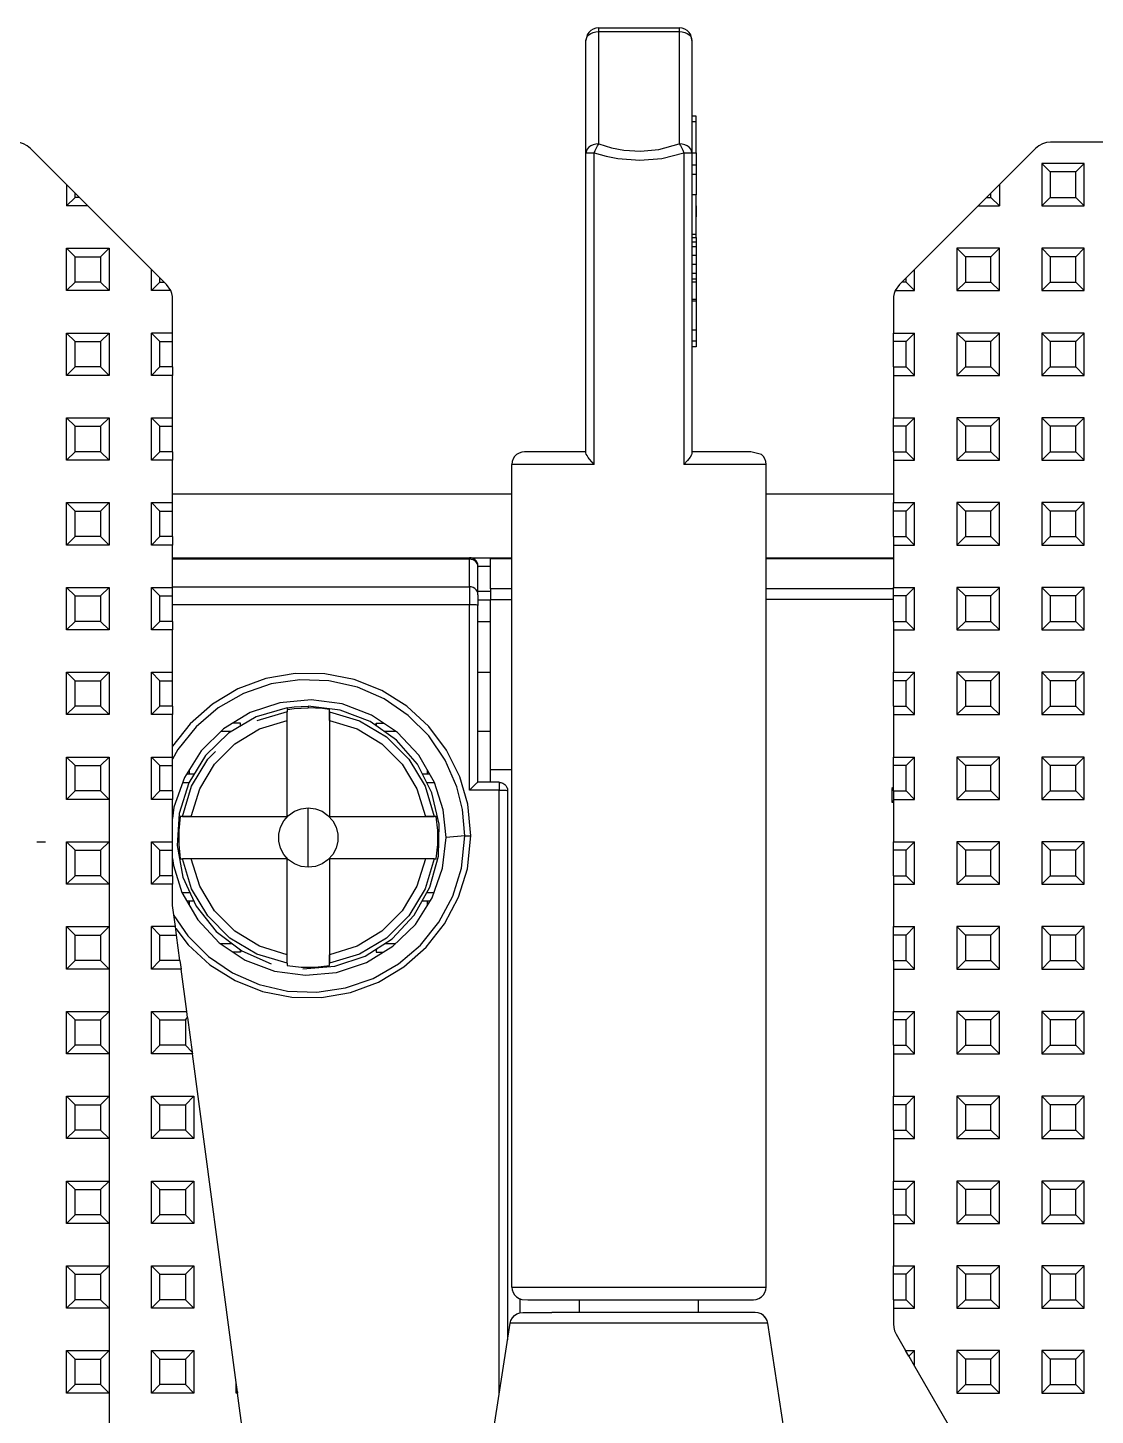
# Model space of a CAD drawing. Header units: millimetres. Extents: x 0 to 125, y 0 to 180.
# Drawn here: x 30.23 to 55.41, y 146.88 to 179.6 of the extents above; entities that cross this region are included whole.
import ezdxf

# ---------------------------------------------------------------- set-up
doc = ezdxf.new("R2010")
doc.units = ezdxf.units.MM

# ---------------------------------------------------------------- blocks, each defined once
blk = doc.blocks.new('CHINT_7200accf6e0c55f6a13e2ec68f27ea84_FACE_0')
at = {"color": 141, "linetype": 'Continuous', "true_color": 0x40d9ff}
for p, q in [((43.7, 179.6), (45.6, 179.6)), ((43.4, 176.648), (43.4, 179.3)), ((45.9, 179.3), (45.9, 176.648)), ((43.594, 169.3), (43.594, 176.648)), ((45.706, 176.648), (45.706, 169.3)), ((45.9, 176.646), (46, 176.646)), ((46, 176.646), (46, 176.363)), ((54.35, 176.2), (54.15, 176.4)), ((55.15, 176.4), (54.15, 176.4)), ((54.15, 176.4), (54.15, 175.4)), ((54.95, 176.2), (55.15, 176.4)), ((55.15, 175.4), (55.15, 176.4)), ((45.9, 176.363), (46, 176.363)), ((45.9, 176.146), (46, 176.146)), ((46, 176.363), (46, 176.146)), ((46, 176.213), (46, 175.713)), ((54.95, 176.2), (54.35, 176.2)), ((54.35, 176.2), (54.35, 175.6)), ((54.95, 175.6), (54.95, 176.2)), ((31.35, 175.6), (31.15, 175.4)), ((31.35, 175.6), (31.35, 175.7)), ((31.45, 175.6), (31.35, 175.7)), ((31.45, 175.6), (31.35, 175.6)), ((31.45, 175.6), (31.65, 175.4)), ((52.85, 175.6), (52.65, 175.4)), ((52.95, 175.7), (52.85, 175.6)), ((52.85, 175.6), (52.95, 175.6)), ((52.95, 175.6), (52.95, 175.7)), ((52.95, 175.6), (53.15, 175.4)), ((54.35, 175.6), (54.15, 175.4)), ((54.35, 175.6), (54.95, 175.6)), ((54.95, 175.6), (55.15, 175.4)), ((31.65, 175.4), (31.15, 175.4)), ((33.15, 173.9), (31.65, 175.4)), ((46, 175.401), (46, 175.137)), ((52.65, 175.4), (51.15, 173.9)), ((52.65, 175.4), (53.15, 175.4)), ((54.15, 175.4), (55.15, 175.4)), ((45.9, 174.654), (46, 174.654)), ((45.9, 174.549), (46, 174.549)), ((45.9, 174.444), (46, 174.444)), ((46, 174.654), (46, 174.549)), ((46, 174.549), (46, 174.444)), ((46, 174.444), (46, 174.233)), ((46, 174.444), (46, 174.022)), ((31.35, 174.2), (31.15, 174.4)), ((31.15, 173.4), (31.15, 174.4)), ((31.15, 174.4), (32.15, 174.4)), ((31.35, 173.6), (31.35, 174.2)), ((31.35, 174.2), (31.95, 174.2)), ((31.95, 174.2), (32.15, 174.4)), ((31.95, 174.2), (31.95, 173.6)), ((32.15, 174.4), (32.15, 173.4)), ((45.9, 174.233), (46, 174.233)), ((46, 174.403), (46, 173.161)), ((46, 174.233), (46, 174.022)), ((52.35, 174.2), (52.15, 174.4)), ((53.15, 174.4), (52.15, 174.4)), ((52.15, 174.4), (52.15, 173.4)), ((52.95, 174.2), (52.35, 174.2)), ((52.35, 174.2), (52.35, 173.6)), ((52.95, 174.2), (53.15, 174.4)), ((52.95, 173.6), (52.95, 174.2)), ((53.15, 173.4), (53.15, 174.4)), ((54.35, 174.2), (54.15, 174.4)), ((55.15, 174.4), (54.15, 174.4)), ((54.15, 174.4), (54.15, 173.4)), ((54.95, 174.2), (54.35, 174.2)), ((54.35, 174.2), (54.35, 173.6)), ((54.95, 174.2), (55.15, 174.4)), ((54.95, 173.6), (54.95, 174.2)), ((55.15, 173.4), (55.15, 174.4)), ((33.35, 173.7), (33.15, 173.9)), ((33.15, 173.4), (33.15, 173.9)), ((45.9, 174.022), (46, 174.022)), ((45.9, 173.811), (46, 173.811)), ((46, 174.022), (46, 173.811)), ((46, 173.811), (46, 173.195)), ((50.95, 173.7), (51.15, 173.9)), ((51.15, 173.4), (51.15, 173.9)), ((31.35, 173.6), (31.15, 173.4)), ((31.95, 173.6), (31.35, 173.6)), ((31.95, 173.6), (32.15, 173.4)), ((33.35, 173.6), (33.15, 173.4)), ((33.35, 173.6), (33.35, 173.7)), ((50.95, 173.6), (50.95, 173.7)), ((50.95, 173.6), (51.15, 173.4)), ((52.35, 173.6), (52.15, 173.4)), ((52.35, 173.6), (52.95, 173.6)), ((52.95, 173.6), (53.15, 173.4)), ((54.35, 173.6), (54.15, 173.4)), ((54.35, 173.6), (54.95, 173.6)), ((54.95, 173.6), (55.15, 173.4)), ((32.15, 173.4), (31.15, 173.4)), ((33.605, 173.4), (33.15, 173.4)), ((45.9, 173.195), (46, 173.195)), ((45.9, 173.161), (46, 173.161)), ((46, 173.195), (46, 173.161)), ((46, 173.161), (46, 172.478)), ((50.695, 173.4), (51.15, 173.4)), ((52.15, 173.4), (53.15, 173.4)), ((54.15, 173.4), (55.15, 173.4)), ((45.9, 172.478), (46, 172.478)), ((31.35, 172.2), (31.15, 172.4)), ((31.15, 171.4), (31.15, 172.4)), ((31.15, 172.4), (32.15, 172.4)), ((31.35, 171.6), (31.35, 172.2)), ((31.35, 172.2), (31.95, 172.2)), ((31.95, 172.2), (32.15, 172.4)), ((31.95, 172.2), (31.95, 171.6)), ((32.15, 172.4), (32.15, 171.4)), ((33.35, 172.2), (33.15, 172.4)), ((33.15, 171.4), (33.15, 172.4)), ((33.35, 172.2), (33.65, 172.2)), ((33.35, 171.6), (33.35, 172.2)), ((33.65, 171.6), (33.65, 172.2)), ((50.95, 172.2), (50.65, 172.2)), ((50.65, 171.6), (50.65, 172.2)), ((50.95, 172.2), (51.15, 172.4)), ((50.95, 171.6), (50.95, 172.2)), ((51.15, 171.4), (51.15, 172.4)), ((52.35, 172.2), (52.15, 172.4)), ((53.15, 172.4), (52.15, 172.4)), ((52.15, 172.4), (52.15, 171.4)), ((52.95, 172.2), (52.35, 172.2)), ((52.35, 172.2), (52.35, 171.6)), ((52.95, 172.2), (53.15, 172.4)), ((52.95, 171.6), (52.95, 172.2)), ((53.15, 171.4), (53.15, 172.4)), ((54.35, 172.2), (54.15, 172.4)), ((55.15, 172.4), (54.15, 172.4)), ((54.15, 172.4), (54.15, 171.4)), ((54.95, 172.2), (54.35, 172.2)), ((54.35, 172.2), (54.35, 171.6)), ((54.95, 172.2), (55.15, 172.4)), ((54.95, 171.6), (54.95, 172.2)), ((55.15, 171.4), (55.15, 172.4)), ((31.35, 171.6), (31.15, 171.4)), ((31.95, 171.6), (31.35, 171.6)), ((31.95, 171.6), (32.15, 171.4)), ((33.35, 171.6), (33.15, 171.4)), ((33.65, 171.6), (33.35, 171.6)), ((33.65, 171.6), (33.65, 171.4)), ((50.65, 171.6), (50.95, 171.6)), ((50.65, 171.6), (50.65, 171.4)), ((50.95, 171.6), (51.15, 171.4)), ((52.35, 171.6), (52.15, 171.4)), ((52.35, 171.6), (52.95, 171.6)), ((52.95, 171.6), (53.15, 171.4)), ((54.35, 171.6), (54.15, 171.4)), ((54.35, 171.6), (54.95, 171.6)), ((54.95, 171.6), (55.15, 171.4)), ((32.15, 171.4), (31.15, 171.4)), ((33.65, 171.4), (33.15, 171.4)), ((33.65, 170.4), (33.65, 171.4)), ((50.65, 171.4), (51.15, 171.4)), ((50.65, 171.4), (50.65, 170.4)), ((52.15, 171.4), (53.15, 171.4)), ((54.15, 171.4), (55.15, 171.4)), ((31.35, 170.2), (31.15, 170.4)), ((31.15, 169.4), (31.15, 170.4)), ((31.15, 170.4), (32.15, 170.4)), ((31.35, 169.6), (31.35, 170.2)), ((31.35, 170.2), (31.95, 170.2)), ((31.95, 170.2), (32.15, 170.4)), ((31.95, 170.2), (31.95, 169.6)), ((32.15, 170.4), (32.15, 169.4)), ((33.35, 170.2), (33.15, 170.4)), ((33.15, 169.4), (33.15, 170.4)), ((33.15, 170.4), (33.65, 170.4)), ((33.35, 170.2), (33.65, 170.2)), ((33.35, 169.6), (33.35, 170.2)), ((33.65, 170.2), (33.65, 170.4)), ((33.65, 169.6), (33.65, 170.2)), ((50.65, 170.2), (50.65, 170.4)), ((50.65, 170.4), (51.15, 170.4)), ((50.95, 170.2), (50.65, 170.2)), ((50.65, 169.6), (50.65, 170.2)), ((50.95, 170.2), (51.15, 170.4)), ((50.95, 169.6), (50.95, 170.2)), ((51.15, 169.4), (51.15, 170.4)), ((52.35, 170.2), (52.15, 170.4)), ((53.15, 170.4), (52.15, 170.4)), ((52.15, 170.4), (52.15, 169.4)), ((52.95, 170.2), (52.35, 170.2)), ((52.35, 170.2), (52.35, 169.6)), ((52.95, 170.2), (53.15, 170.4)), ((52.95, 169.6), (52.95, 170.2)), ((53.15, 169.4), (53.15, 170.4)), ((54.35, 170.2), (54.15, 170.4)), ((55.15, 170.4), (54.15, 170.4)), ((54.15, 170.4), (54.15, 169.4)), ((54.95, 170.2), (54.35, 170.2)), ((54.35, 170.2), (54.35, 169.6)), ((54.95, 170.2), (55.15, 170.4)), ((54.95, 169.6), (54.95, 170.2)), ((55.15, 169.4), (55.15, 170.4)), ((31.35, 169.6), (31.15, 169.4)), ((31.95, 169.6), (31.35, 169.6)), ((31.95, 169.6), (32.15, 169.4)), ((33.35, 169.6), (33.15, 169.4)), ((33.65, 169.6), (33.35, 169.6)), ((33.65, 169.6), (33.65, 169.4)), ((50.65, 169.6), (50.95, 169.6)), ((50.65, 169.6), (50.65, 169.4)), ((50.95, 169.6), (51.15, 169.4)), ((52.35, 169.6), (52.15, 169.4)), ((52.35, 169.6), (52.95, 169.6)), ((52.95, 169.6), (53.15, 169.4)), ((54.35, 169.6), (54.15, 169.4)), ((54.35, 169.6), (54.95, 169.6)), ((54.95, 169.6), (55.15, 169.4)), ((32.15, 169.4), (31.15, 169.4)), ((33.65, 169.4), (33.15, 169.4)), ((33.65, 168.4), (33.65, 169.4)), ((41.65, 149.9), (41.65, 169.3)), ((47.65, 149.9), (47.65, 169.3)), ((50.65, 169.4), (51.15, 169.4)), ((50.65, 169.4), (50.65, 168.4)), ((52.15, 169.4), (53.15, 169.4)), ((54.15, 169.4), (55.15, 169.4)), ((41.65, 168.6), (33.65, 168.6)), ((50.65, 168.6), (47.65, 168.6)), ((31.35, 168.2), (31.15, 168.4)), ((31.15, 167.4), (31.15, 168.4)), ((31.15, 168.4), (32.15, 168.4)), ((31.95, 168.2), (32.15, 168.4)), ((32.15, 168.4), (32.15, 167.4)), ((33.35, 168.2), (33.15, 168.4)), ((33.15, 167.4), (33.15, 168.4)), ((33.15, 168.4), (33.65, 168.4)), ((33.65, 168.2), (33.65, 168.4)), ((50.65, 168.2), (50.65, 168.4)), ((50.65, 168.4), (51.15, 168.4)), ((50.95, 168.2), (51.15, 168.4)), ((51.15, 167.4), (51.15, 168.4)), ((52.35, 168.2), (52.15, 168.4)), ((53.15, 168.4), (52.15, 168.4)), ((52.15, 168.4), (52.15, 167.4)), ((52.95, 168.2), (53.15, 168.4)), ((53.15, 167.4), (53.15, 168.4)), ((54.35, 168.2), (54.15, 168.4)), ((55.15, 168.4), (54.15, 168.4)), ((54.15, 168.4), (54.15, 167.4)), ((54.95, 168.2), (55.15, 168.4)), ((55.15, 167.4), (55.15, 168.4)), ((31.35, 167.6), (31.35, 168.2)), ((31.35, 168.2), (31.95, 168.2)), ((31.95, 168.2), (31.95, 167.6)), ((33.35, 168.2), (33.65, 168.2)), ((33.35, 167.6), (33.35, 168.2)), ((33.65, 167.6), (33.65, 168.2)), ((50.95, 168.2), (50.65, 168.2)), ((50.65, 167.6), (50.65, 168.2)), ((50.95, 167.6), (50.95, 168.2)), ((52.95, 168.2), (52.35, 168.2)), ((52.35, 168.2), (52.35, 167.6)), ((52.95, 167.6), (52.95, 168.2)), ((54.95, 168.2), (54.35, 168.2)), ((54.35, 168.2), (54.35, 167.6)), ((54.95, 167.6), (54.95, 168.2)), ((31.35, 167.6), (31.15, 167.4)), ((31.95, 167.6), (31.35, 167.6)), ((31.95, 167.6), (32.15, 167.4)), ((33.35, 167.6), (33.15, 167.4)), ((33.65, 167.6), (33.35, 167.6)), ((33.65, 167.6), (33.65, 167.4)), ((50.65, 167.6), (50.95, 167.6)), ((50.65, 167.6), (50.65, 167.4)), ((50.95, 167.6), (51.15, 167.4)), ((52.35, 167.6), (52.15, 167.4)), ((52.35, 167.6), (52.95, 167.6)), ((52.95, 167.6), (53.15, 167.4)), ((54.35, 167.6), (54.15, 167.4)), ((54.35, 167.6), (54.95, 167.6)), ((54.95, 167.6), (55.15, 167.4)), ((32.15, 167.4), (31.15, 167.4)), ((33.65, 167.4), (33.15, 167.4)), ((33.65, 166.4), (33.65, 167.4)), ((50.65, 167.4), (51.15, 167.4)), ((50.65, 167.4), (50.65, 166.4)), ((52.15, 167.4), (53.15, 167.4)), ((54.15, 167.4), (55.15, 167.4)), ((47.65, 167.1), (50.65, 167.1)), ((47.65, 167.08), (50.65, 167.08)), ((31.35, 166.2), (31.15, 166.4)), ((31.15, 165.4), (31.15, 166.4)), ((31.15, 166.4), (32.15, 166.4)), ((31.95, 166.2), (32.15, 166.4)), ((32.15, 166.4), (32.15, 165.4)), ((33.35, 166.2), (33.15, 166.4)), ((33.15, 165.4), (33.15, 166.4)), ((33.15, 166.4), (33.65, 166.4)), ((33.65, 166.2), (33.65, 166.4)), ((41.15, 166.3), (40.85, 166.3)), ((50.65, 166.37), (47.65, 166.37)), ((50.65, 166.2), (50.65, 166.4)), ((50.65, 166.4), (51.15, 166.4)), ((50.95, 166.2), (51.15, 166.4)), ((51.15, 165.4), (51.15, 166.4)), ((52.35, 166.2), (52.15, 166.4)), ((53.15, 166.4), (52.15, 166.4)), ((52.15, 166.4), (52.15, 165.4)), ((52.95, 166.2), (53.15, 166.4)), ((53.15, 165.4), (53.15, 166.4)), ((54.35, 166.2), (54.15, 166.4)), ((55.15, 166.4), (54.15, 166.4)), ((54.15, 166.4), (54.15, 165.4)), ((54.95, 166.2), (55.15, 166.4)), ((55.15, 165.4), (55.15, 166.4)), ((31.35, 165.6), (31.35, 166.2)), ((31.35, 166.2), (31.95, 166.2)), ((31.95, 166.2), (31.95, 165.6)), ((33.35, 166.2), (33.65, 166.2)), ((33.35, 165.6), (33.35, 166.2)), ((33.65, 165.6), (33.65, 166.2)), ((40.849, 161.804), (40.85, 165.975)), ((41.15, 166.1), (40.85, 166.1)), ((50.65, 166.117), (47.65, 166.117)), ((50.95, 166.2), (50.65, 166.2)), ((50.65, 165.6), (50.65, 166.2)), ((50.95, 165.6), (50.95, 166.2)), ((52.95, 166.2), (52.35, 166.2)), ((52.35, 166.2), (52.35, 165.6)), ((52.95, 165.6), (52.95, 166.2)), ((54.95, 166.2), (54.35, 166.2)), ((54.35, 166.2), (54.35, 165.6)), ((54.95, 165.6), (54.95, 166.2)), ((31.35, 165.6), (31.15, 165.4)), ((31.95, 165.6), (31.35, 165.6)), ((31.95, 165.6), (32.15, 165.4)), ((33.35, 165.6), (33.15, 165.4)), ((33.65, 165.6), (33.35, 165.6)), ((33.65, 165.6), (33.65, 165.4)), ((40.85, 165.6), (41.15, 165.6)), ((50.65, 165.6), (50.95, 165.6)), ((50.65, 165.6), (50.65, 165.4)), ((50.95, 165.6), (51.15, 165.4)), ((52.35, 165.6), (52.15, 165.4)), ((52.35, 165.6), (52.95, 165.6)), ((52.95, 165.6), (53.15, 165.4)), ((54.35, 165.6), (54.15, 165.4)), ((54.35, 165.6), (54.95, 165.6)), ((54.95, 165.6), (55.15, 165.4)), ((32.15, 165.4), (31.15, 165.4)), ((33.65, 165.4), (33.15, 165.4)), ((33.65, 164.4), (33.65, 165.4)), ((50.65, 165.4), (51.15, 165.4)), ((50.65, 165.4), (50.65, 164.4)), ((52.15, 165.4), (53.15, 165.4)), ((54.15, 165.4), (55.15, 165.4)), ((31.35, 164.2), (31.15, 164.4)), ((31.15, 163.4), (31.15, 164.4)), ((31.15, 164.4), (32.15, 164.4)), ((31.95, 164.2), (32.15, 164.4)), ((32.15, 164.4), (32.15, 163.4)), ((33.35, 164.2), (33.15, 164.4)), ((33.15, 163.4), (33.15, 164.4)), ((33.15, 164.4), (33.65, 164.4)), ((33.65, 164.2), (33.65, 164.4)), ((40.85, 164.4), (41.15, 164.4)), ((50.65, 164.2), (50.65, 164.4)), ((50.65, 164.4), (51.15, 164.4)), ((50.95, 164.2), (51.15, 164.4)), ((51.15, 163.4), (51.15, 164.4)), ((52.35, 164.2), (52.15, 164.4)), ((53.15, 164.4), (52.15, 164.4)), ((52.15, 164.4), (52.15, 163.4)), ((52.95, 164.2), (53.15, 164.4)), ((53.15, 163.4), (53.15, 164.4)), ((54.35, 164.2), (54.15, 164.4)), ((55.15, 164.4), (54.15, 164.4)), ((54.15, 164.4), (54.15, 163.4)), ((54.95, 164.2), (55.15, 164.4)), ((55.15, 163.4), (55.15, 164.4)), ((31.35, 163.6), (31.35, 164.2)), ((31.35, 164.2), (31.95, 164.2)), ((31.95, 164.2), (31.95, 163.6)), ((33.35, 164.2), (33.65, 164.2)), ((33.35, 163.6), (33.35, 164.2)), ((33.65, 163.6), (33.65, 164.2)), ((50.95, 164.2), (50.65, 164.2)), ((50.65, 163.6), (50.65, 164.2)), ((50.95, 163.6), (50.95, 164.2)), ((52.95, 164.2), (52.35, 164.2)), ((52.35, 164.2), (52.35, 163.6)), ((52.95, 163.6), (52.95, 164.2)), ((54.95, 164.2), (54.35, 164.2)), ((54.35, 164.2), (54.35, 163.6)), ((54.95, 163.6), (54.95, 164.2)), ((31.35, 163.6), (31.15, 163.4)), ((32.15, 163.4), (31.15, 163.4)), ((31.95, 163.6), (31.35, 163.6)), ((31.95, 163.6), (32.15, 163.4)), ((33.35, 163.6), (33.15, 163.4)), ((33.65, 163.4), (33.15, 163.4)), ((33.65, 163.6), (33.35, 163.6)), ((33.65, 163.6), (33.65, 163.4)), ((33.65, 162.4), (33.65, 163.4)), ((36.35, 163.559), (36.356, 163.52)), ((36.85, 163.6), (36.85, 163.56)), ((37.35, 163.263), (37.35, 163.466)), ((50.65, 163.6), (50.95, 163.6)), ((50.65, 163.6), (50.65, 163.4)), ((50.65, 163.4), (51.15, 163.4)), ((50.65, 163.4), (50.65, 162.4)), ((50.95, 163.6), (51.15, 163.4)), ((52.35, 163.6), (52.15, 163.4)), ((52.15, 163.4), (53.15, 163.4)), ((52.35, 163.6), (52.95, 163.6)), ((52.95, 163.6), (53.15, 163.4)), ((54.35, 163.6), (54.15, 163.4)), ((54.15, 163.4), (55.15, 163.4)), ((54.35, 163.6), (54.95, 163.6)), ((54.95, 163.6), (55.15, 163.4)), ((35.03, 163), (34.788, 163)), ((38.921, 163), (38.644, 163)), ((41.15, 163), (40.85, 163)), ((31.35, 162.2), (31.15, 162.4)), ((31.15, 161.4), (31.15, 162.4)), ((31.15, 162.4), (32.15, 162.4)), ((31.95, 162.2), (32.15, 162.4)), ((32.15, 162.4), (32.15, 161.4)), ((33.35, 162.2), (33.15, 162.4)), ((33.15, 161.4), (33.15, 162.4)), ((33.15, 162.4), (33.65, 162.4)), ((33.65, 162.2), (33.65, 162.4)), ((50.65, 162.2), (50.65, 162.4)), ((50.65, 162.4), (51.15, 162.4)), ((50.95, 162.2), (51.15, 162.4)), ((51.15, 161.4), (51.15, 162.4)), ((52.35, 162.2), (52.15, 162.4)), ((53.15, 162.4), (52.15, 162.4)), ((52.15, 162.4), (52.15, 161.4)), ((52.95, 162.2), (53.15, 162.4)), ((53.15, 161.4), (53.15, 162.4)), ((54.35, 162.2), (54.15, 162.4)), ((55.15, 162.4), (54.15, 162.4)), ((54.15, 162.4), (54.15, 161.4)), ((54.95, 162.2), (55.15, 162.4)), ((55.15, 161.4), (55.15, 162.4)), ((31.35, 161.6), (31.35, 162.2)), ((31.35, 162.2), (31.95, 162.2)), ((31.95, 162.2), (31.95, 161.6)), ((33.35, 162.2), (33.65, 162.2)), ((33.35, 161.6), (33.35, 162.2)), ((33.65, 161.6), (33.65, 162.2)), ((33.978, 162), (34.16, 162)), ((34.042, 162.102), (34.042, 162)), ((39.539, 162), (39.712, 162)), ((39.658, 162), (39.658, 162.094)), ((41.15, 161.804), (41.15, 162.1)), ((41.65, 162.1), (41.15, 162.1)), ((50.95, 162.2), (50.65, 162.2)), ((50.65, 161.6), (50.65, 162.2)), ((50.95, 161.6), (50.95, 162.2)), ((52.95, 162.2), (52.35, 162.2)), ((52.35, 162.2), (52.35, 161.6)), ((52.95, 161.6), (52.95, 162.2)), ((54.95, 162.2), (54.35, 162.2)), ((54.35, 162.2), (54.35, 161.6)), ((54.95, 161.6), (54.95, 162.2)), ((33.884, 161.8), (34.037, 161.8)), ((39.641, 161.8), (39.828, 161.8)), ((31.35, 161.6), (31.15, 161.4)), ((32.15, 161.4), (31.15, 161.4)), ((31.95, 161.6), (31.35, 161.6)), ((31.95, 161.6), (32.15, 161.4)), ((32.15, 161.4), (32.15, 144.4)), ((33.35, 161.6), (33.15, 161.4)), ((33.65, 161.4), (33.15, 161.4)), ((33.65, 161.6), (33.35, 161.6)), ((33.65, 161.6), (33.65, 161.4)), ((33.65, 160.4), (33.65, 161.4)), ((41.55, 161.604), (41.55, 148.651)), ((50.617, 161.363), (50.65, 161.363)), ((50.65, 161.6), (50.95, 161.6)), ((50.65, 161.6), (50.65, 161.4)), ((50.65, 161.4), (51.15, 161.4)), ((50.65, 161.4), (50.65, 160.4)), ((50.95, 161.6), (51.15, 161.4)), ((52.35, 161.6), (52.15, 161.4)), ((52.15, 161.4), (53.15, 161.4)), ((52.35, 161.6), (52.95, 161.6)), ((52.95, 161.6), (53.15, 161.4)), ((54.35, 161.6), (54.15, 161.4)), ((54.15, 161.4), (55.15, 161.4)), ((54.35, 161.6), (54.95, 161.6)), ((54.95, 161.6), (55.15, 161.4)), ((34.087, 161), (33.884, 161)), ((39.816, 161), (39.613, 161)), ((30.45, 160.4), (30.65, 160.4)), ((31.35, 160.2), (31.15, 160.4)), ((31.15, 159.4), (31.15, 160.4)), ((31.15, 160.4), (32.15, 160.4)), ((31.95, 160.2), (32.15, 160.4)), ((32.15, 160.4), (32.15, 159.4)), ((33.35, 160.2), (33.15, 160.4)), ((33.15, 159.4), (33.15, 160.4)), ((33.15, 160.4), (33.65, 160.4)), ((33.65, 160.2), (33.65, 160.4)), ((40.542, 160.539), (40.1, 160.5)), ((50.65, 160.2), (50.65, 160.4)), ((50.65, 160.4), (51.15, 160.4)), ((50.95, 160.2), (51.15, 160.4)), ((51.15, 159.4), (51.15, 160.4)), ((52.35, 160.2), (52.15, 160.4)), ((53.15, 160.4), (52.15, 160.4)), ((52.15, 160.4), (52.15, 159.4)), ((52.95, 160.2), (53.15, 160.4)), ((53.15, 159.4), (53.15, 160.4)), ((54.35, 160.2), (54.15, 160.4)), ((55.15, 160.4), (54.15, 160.4)), ((54.15, 160.4), (54.15, 159.4)), ((54.95, 160.2), (55.15, 160.4)), ((55.15, 159.4), (55.15, 160.4)), ((31.35, 159.6), (31.35, 160.2)), ((31.35, 160.2), (31.95, 160.2)), ((31.95, 160.2), (31.95, 159.6)), ((33.35, 160.2), (33.65, 160.2)), ((33.35, 159.6), (33.35, 160.2)), ((33.65, 159.6), (33.65, 160.2)), ((50.95, 160.2), (50.65, 160.2)), ((50.65, 159.6), (50.65, 160.2)), ((50.95, 159.6), (50.95, 160.2)), ((52.95, 160.2), (52.35, 160.2)), ((52.35, 160.2), (52.35, 159.6)), ((52.95, 159.6), (52.95, 160.2)), ((54.95, 160.2), (54.35, 160.2)), ((54.35, 160.2), (54.35, 159.6)), ((54.95, 159.6), (54.95, 160.2)), ((34.087, 160), (33.884, 160)), ((39.816, 160), (39.613, 160)), ((31.35, 159.6), (31.15, 159.4)), ((32.15, 159.4), (31.15, 159.4)), ((31.95, 159.6), (31.35, 159.6)), ((31.95, 159.6), (32.15, 159.4)), ((33.35, 159.6), (33.15, 159.4)), ((33.65, 159.6), (33.35, 159.6)), ((50.65, 159.6), (50.95, 159.6)), ((50.65, 159.6), (50.65, 159.4)), ((50.65, 159.4), (51.15, 159.4)), ((50.65, 159.4), (50.65, 158.4)), ((50.95, 159.6), (51.15, 159.4)), ((52.35, 159.6), (52.15, 159.4)), ((52.15, 159.4), (53.15, 159.4)), ((52.35, 159.6), (52.95, 159.6)), ((52.95, 159.6), (53.15, 159.4)), ((54.35, 159.6), (54.15, 159.4)), ((54.15, 159.4), (55.15, 159.4)), ((54.35, 159.6), (54.95, 159.6)), ((54.95, 159.6), (55.15, 159.4)), ((34.061, 159.2), (33.872, 159.2)), ((39.816, 159.2), (39.648, 159.2)), ((34.152, 159), (33.988, 159)), ((34.042, 159), (34.042, 158.906)), ((39.722, 159), (39.536, 159)), ((39.658, 158.898), (39.658, 159)), ((31.35, 158.2), (31.15, 158.4)), ((31.15, 157.4), (31.15, 158.4)), ((31.15, 158.4), (32.15, 158.4)), ((31.95, 158.2), (32.15, 158.4)), ((32.15, 158.4), (32.15, 157.4)), ((33.35, 158.2), (33.15, 158.4)), ((33.15, 157.4), (33.15, 158.4)), ((50.65, 158.2), (50.65, 158.4)), ((50.65, 158.4), (51.15, 158.4)), ((50.95, 158.2), (51.15, 158.4)), ((51.15, 157.4), (51.15, 158.4)), ((52.35, 158.2), (52.15, 158.4)), ((53.15, 158.4), (52.15, 158.4)), ((52.15, 158.4), (52.15, 157.4)), ((52.95, 158.2), (53.15, 158.4)), ((53.15, 157.4), (53.15, 158.4)), ((54.35, 158.2), (54.15, 158.4)), ((55.15, 158.4), (54.15, 158.4)), ((54.15, 158.4), (54.15, 157.4)), ((54.95, 158.2), (55.15, 158.4)), ((55.15, 157.4), (55.15, 158.4)), ((31.35, 157.6), (31.35, 158.2)), ((31.35, 158.2), (31.95, 158.2)), ((31.95, 158.2), (31.95, 157.6)), ((33.35, 158.2), (33.743, 158.2)), ((33.35, 157.6), (33.35, 158.2)), ((33.823, 157.6), (33.743, 158.2)), ((50.95, 158.2), (50.65, 158.2)), ((50.65, 157.6), (50.65, 158.2)), ((50.95, 157.6), (50.95, 158.2)), ((52.95, 158.2), (52.35, 158.2)), ((52.35, 158.2), (52.35, 157.6)), ((52.95, 157.6), (52.95, 158.2)), ((54.95, 158.2), (54.35, 158.2)), ((54.35, 158.2), (54.35, 157.6)), ((54.95, 157.6), (54.95, 158.2)), ((34.779, 158), (35.054, 158)), ((36.35, 157.534), (36.35, 157.737)), ((37.35, 157.534), (37.35, 157.737)), ((38.651, 158), (38.912, 158)), ((31.35, 157.6), (31.15, 157.4)), ((31.95, 157.6), (31.35, 157.6)), ((31.95, 157.6), (32.15, 157.4)), ((33.35, 157.6), (33.15, 157.4)), ((33.823, 157.6), (33.35, 157.6)), ((33.823, 157.6), (33.85, 157.4)), ((50.65, 157.6), (50.95, 157.6)), ((50.65, 157.6), (50.65, 157.4)), ((50.95, 157.6), (51.15, 157.4)), ((52.35, 157.6), (52.15, 157.4)), ((52.35, 157.6), (52.95, 157.6)), ((52.95, 157.6), (53.15, 157.4)), ((54.35, 157.6), (54.15, 157.4)), ((54.35, 157.6), (54.95, 157.6)), ((54.95, 157.6), (55.15, 157.4)), ((32.15, 157.4), (31.15, 157.4)), ((33.85, 157.4), (33.15, 157.4)), ((33.983, 156.4), (33.85, 157.4)), ((50.65, 157.4), (51.15, 157.4)), ((50.65, 157.4), (50.65, 156.4)), ((52.15, 157.4), (53.15, 157.4)), ((54.15, 157.4), (55.15, 157.4)), ((31.35, 156.2), (31.15, 156.4)), ((31.15, 155.4), (31.15, 156.4)), ((31.15, 156.4), (32.15, 156.4)), ((31.35, 156.2), (31.95, 156.2)), ((31.35, 155.6), (31.35, 156.2)), ((31.95, 156.2), (32.15, 156.4)), ((31.95, 156.2), (31.95, 155.6)), ((32.15, 156.4), (32.15, 155.4)), ((33.35, 156.2), (33.15, 156.4)), ((33.15, 155.4), (33.15, 156.4)), ((33.15, 156.4), (33.983, 156.4)), ((33.35, 156.2), (33.95, 156.2)), ((33.35, 155.6), (33.35, 156.2)), ((33.95, 156.2), (34.003, 156.253)), ((33.95, 156.2), (33.95, 155.6)), ((34.003, 156.253), (33.983, 156.4)), ((34.003, 156.253), (34.112, 155.438)), ((50.65, 156.2), (50.65, 156.4)), ((50.65, 156.4), (51.15, 156.4)), ((50.95, 156.2), (50.65, 156.2)), ((50.65, 155.6), (50.65, 156.2)), ((50.95, 156.2), (51.15, 156.4)), ((50.95, 155.6), (50.95, 156.2)), ((51.15, 155.4), (51.15, 156.4)), ((52.35, 156.2), (52.15, 156.4)), ((53.15, 156.4), (52.15, 156.4)), ((52.15, 156.4), (52.15, 155.4)), ((52.95, 156.2), (52.35, 156.2)), ((52.35, 156.2), (52.35, 155.6)), ((52.95, 156.2), (53.15, 156.4)), ((52.95, 155.6), (52.95, 156.2)), ((53.15, 155.4), (53.15, 156.4)), ((54.35, 156.2), (54.15, 156.4)), ((55.15, 156.4), (54.15, 156.4)), ((54.15, 156.4), (54.15, 155.4)), ((54.95, 156.2), (54.35, 156.2)), ((54.35, 156.2), (54.35, 155.6)), ((54.95, 156.2), (55.15, 156.4)), ((54.95, 155.6), (54.95, 156.2)), ((55.15, 155.4), (55.15, 156.4)), ((31.35, 155.6), (31.15, 155.4)), ((31.95, 155.6), (31.35, 155.6)), ((31.95, 155.6), (32.15, 155.4)), ((33.35, 155.6), (33.15, 155.4)), ((33.95, 155.6), (33.35, 155.6)), ((33.95, 155.6), (34.112, 155.438)), ((50.65, 155.6), (50.95, 155.6)), ((50.65, 155.6), (50.65, 155.4)), ((50.95, 155.6), (51.15, 155.4)), ((52.35, 155.6), (52.15, 155.4)), ((52.35, 155.6), (52.95, 155.6)), ((52.95, 155.6), (53.15, 155.4)), ((54.35, 155.6), (54.15, 155.4)), ((54.35, 155.6), (54.95, 155.6)), ((54.95, 155.6), (55.15, 155.4)), ((32.15, 155.4), (31.15, 155.4)), ((34.117, 155.4), (33.15, 155.4)), ((34.112, 155.438), (34.117, 155.4)), ((35.15, 147.65), (34.117, 155.4)), ((50.65, 155.4), (51.15, 155.4)), ((50.65, 155.4), (50.65, 154.4)), ((52.15, 155.4), (53.15, 155.4)), ((54.15, 155.4), (55.15, 155.4)), ((31.35, 154.2), (31.15, 154.4)), ((31.15, 153.4), (31.15, 154.4)), ((31.15, 154.4), (32.15, 154.4)), ((31.35, 153.6), (31.35, 154.2)), ((31.35, 154.2), (31.95, 154.2)), ((31.95, 154.2), (32.15, 154.4)), ((31.95, 154.2), (31.95, 153.6)), ((32.15, 154.4), (32.15, 153.4)), ((33.35, 154.2), (33.15, 154.4)), ((33.15, 153.4), (33.15, 154.4)), ((33.15, 154.4), (34.15, 154.4)), ((33.35, 154.2), (33.95, 154.2)), ((33.35, 153.6), (33.35, 154.2)), ((33.95, 154.2), (34.15, 154.4)), ((33.95, 154.2), (33.95, 153.6)), ((34.15, 154.4), (34.15, 153.4)), ((50.65, 154.2), (50.65, 154.4)), ((50.65, 154.4), (51.15, 154.4)), ((50.95, 154.2), (50.65, 154.2)), ((50.65, 153.6), (50.65, 154.2)), ((50.95, 154.2), (51.15, 154.4)), ((50.95, 153.6), (50.95, 154.2)), ((51.15, 153.4), (51.15, 154.4)), ((52.35, 154.2), (52.15, 154.4)), ((53.15, 154.4), (52.15, 154.4)), ((52.15, 154.4), (52.15, 153.4)), ((52.95, 154.2), (52.35, 154.2)), ((52.35, 154.2), (52.35, 153.6)), ((52.95, 154.2), (53.15, 154.4)), ((52.95, 153.6), (52.95, 154.2)), ((53.15, 153.4), (53.15, 154.4)), ((54.35, 154.2), (54.15, 154.4)), ((55.15, 154.4), (54.15, 154.4)), ((54.15, 154.4), (54.15, 153.4)), ((54.95, 154.2), (54.35, 154.2)), ((54.35, 154.2), (54.35, 153.6)), ((54.95, 154.2), (55.15, 154.4)), ((54.95, 153.6), (54.95, 154.2)), ((55.15, 153.4), (55.15, 154.4)), ((31.35, 153.6), (31.15, 153.4)), ((31.95, 153.6), (31.35, 153.6)), ((31.95, 153.6), (32.15, 153.4)), ((33.35, 153.6), (33.15, 153.4)), ((33.95, 153.6), (33.35, 153.6)), ((33.95, 153.6), (34.15, 153.4)), ((50.65, 153.6), (50.95, 153.6)), ((50.65, 153.6), (50.65, 153.4)), ((50.95, 153.6), (51.15, 153.4)), ((52.35, 153.6), (52.15, 153.4)), ((52.35, 153.6), (52.95, 153.6)), ((52.95, 153.6), (53.15, 153.4)), ((54.35, 153.6), (54.15, 153.4)), ((54.35, 153.6), (54.95, 153.6)), ((54.95, 153.6), (55.15, 153.4)), ((32.15, 153.4), (31.15, 153.4)), ((34.15, 153.4), (33.15, 153.4)), ((50.65, 153.4), (51.15, 153.4)), ((50.65, 153.4), (50.65, 152.4)), ((52.15, 153.4), (53.15, 153.4)), ((54.15, 153.4), (55.15, 153.4)), ((31.35, 152.2), (31.15, 152.4)), ((31.15, 151.4), (31.15, 152.4)), ((31.15, 152.4), (32.15, 152.4)), ((31.35, 152.2), (31.95, 152.2)), ((31.35, 151.6), (31.35, 152.2)), ((31.95, 152.2), (32.15, 152.4)), ((31.95, 152.2), (31.95, 151.6)), ((32.15, 152.4), (32.15, 151.4)), ((33.35, 152.2), (33.15, 152.4)), ((33.15, 151.4), (33.15, 152.4)), ((33.15, 152.4), (34.15, 152.4)), ((33.35, 152.2), (33.95, 152.2)), ((33.35, 151.6), (33.35, 152.2)), ((33.95, 152.2), (34.15, 152.4)), ((33.95, 152.2), (33.95, 151.6)), ((34.15, 152.4), (34.15, 151.4)), ((50.65, 152.2), (50.65, 152.4)), ((50.65, 152.4), (51.15, 152.4)), ((50.95, 152.2), (50.65, 152.2)), ((50.65, 151.6), (50.65, 152.2)), ((50.95, 152.2), (51.15, 152.4)), ((50.95, 151.6), (50.95, 152.2)), ((51.15, 151.4), (51.15, 152.4)), ((52.35, 152.2), (52.15, 152.4)), ((53.15, 152.4), (52.15, 152.4)), ((52.15, 152.4), (52.15, 151.4)), ((52.95, 152.2), (52.35, 152.2)), ((52.35, 152.2), (52.35, 151.6)), ((52.95, 152.2), (53.15, 152.4)), ((52.95, 151.6), (52.95, 152.2)), ((53.15, 151.4), (53.15, 152.4)), ((54.35, 152.2), (54.15, 152.4)), ((55.15, 152.4), (54.15, 152.4)), ((54.15, 152.4), (54.15, 151.4)), ((54.95, 152.2), (54.35, 152.2)), ((54.35, 152.2), (54.35, 151.6)), ((54.95, 152.2), (55.15, 152.4)), ((54.95, 151.6), (54.95, 152.2)), ((55.15, 151.4), (55.15, 152.4)), ((31.35, 151.6), (31.15, 151.4)), ((31.95, 151.6), (31.35, 151.6)), ((31.95, 151.6), (32.15, 151.4)), ((33.35, 151.6), (33.15, 151.4)), ((33.95, 151.6), (33.35, 151.6)), ((33.95, 151.6), (34.15, 151.4)), ((50.65, 151.6), (50.95, 151.6)), ((50.65, 151.6), (50.65, 151.4)), ((50.95, 151.6), (51.15, 151.4)), ((52.35, 151.6), (52.15, 151.4)), ((52.35, 151.6), (52.95, 151.6)), ((52.95, 151.6), (53.15, 151.4)), ((54.35, 151.6), (54.15, 151.4)), ((54.35, 151.6), (54.95, 151.6)), ((54.95, 151.6), (55.15, 151.4)), ((32.15, 151.4), (31.15, 151.4)), ((34.15, 151.4), (33.15, 151.4)), ((50.65, 151.4), (51.15, 151.4)), ((50.65, 151.4), (50.65, 150.4)), ((52.15, 151.4), (53.15, 151.4)), ((54.15, 151.4), (55.15, 151.4)), ((31.35, 150.2), (31.15, 150.4)), ((31.15, 149.4), (31.15, 150.4)), ((31.15, 150.4), (32.15, 150.4)), ((31.95, 150.2), (32.15, 150.4)), ((32.15, 150.4), (32.15, 149.4)), ((33.35, 150.2), (33.15, 150.4)), ((33.15, 149.4), (33.15, 150.4)), ((33.15, 150.4), (34.15, 150.4)), ((33.95, 150.2), (34.15, 150.4)), ((34.15, 150.4), (34.15, 149.4)), ((50.65, 150.2), (50.65, 150.4)), ((50.65, 150.4), (51.15, 150.4)), ((50.95, 150.2), (51.15, 150.4)), ((51.15, 149.4), (51.15, 150.4)), ((52.35, 150.2), (52.15, 150.4)), ((53.15, 150.4), (52.15, 150.4)), ((52.15, 150.4), (52.15, 149.4)), ((52.95, 150.2), (53.15, 150.4)), ((53.15, 149.4), (53.15, 150.4)), ((54.35, 150.2), (54.15, 150.4)), ((55.15, 150.4), (54.15, 150.4)), ((54.15, 150.4), (54.15, 149.4)), ((54.95, 150.2), (55.15, 150.4)), ((55.15, 149.4), (55.15, 150.4)), ((31.35, 150.2), (31.95, 150.2)), ((31.35, 149.6), (31.35, 150.2)), ((31.95, 150.2), (31.95, 149.6)), ((33.35, 150.2), (33.95, 150.2)), ((33.35, 149.6), (33.35, 150.2)), ((33.95, 150.2), (33.95, 149.6)), ((50.95, 150.2), (50.65, 150.2)), ((50.65, 149.6), (50.65, 150.2)), ((50.95, 149.6), (50.95, 150.2)), ((52.95, 150.2), (52.35, 150.2)), ((52.35, 150.2), (52.35, 149.6)), ((52.95, 149.6), (52.95, 150.2)), ((54.95, 150.2), (54.35, 150.2)), ((54.35, 150.2), (54.35, 149.6)), ((54.95, 149.6), (54.95, 150.2)), ((31.35, 149.6), (31.15, 149.4)), ((31.95, 149.6), (31.35, 149.6)), ((31.95, 149.6), (32.15, 149.4)), ((33.35, 149.6), (33.15, 149.4)), ((33.95, 149.6), (33.35, 149.6)), ((33.95, 149.6), (34.15, 149.4)), ((41.85, 149.293), (41.85, 149.619)), ((43.25, 149.3), (43.25, 149.6)), ((46.05, 149.3), (46.05, 149.6)), ((50.65, 149.6), (50.95, 149.6)), ((50.95, 149.6), (51.15, 149.4)), ((52.35, 149.6), (52.15, 149.4)), ((52.35, 149.6), (52.95, 149.6)), ((52.95, 149.6), (53.15, 149.4)), ((54.35, 149.6), (54.15, 149.4)), ((54.35, 149.6), (54.95, 149.6)), ((54.95, 149.6), (55.15, 149.4)), ((32.15, 149.4), (31.15, 149.4)), ((34.15, 149.4), (33.15, 149.4)), ((41.837, 149.292), (41.907, 149.3)), ((41.907, 149.3), (41.907, 149.296)), ((41.907, 149.3), (42.597, 149.3)), ((52.15, 149.4), (53.15, 149.4)), ((54.15, 149.4), (55.15, 149.4)), ((40.846, 144.072), (41.611, 149.046)), ((48.454, 144.072), (47.689, 149.046)), ((31.35, 148.2), (31.15, 148.4)), ((31.15, 147.4), (31.15, 148.4)), ((31.15, 148.4), (32.15, 148.4)), ((31.95, 148.2), (32.15, 148.4)), ((32.15, 148.4), (32.15, 147.4)), ((33.35, 148.2), (33.15, 148.4)), ((33.15, 147.4), (33.15, 148.4)), ((33.15, 148.4), (34.15, 148.4)), ((33.95, 148.2), (34.15, 148.4)), ((34.15, 148.4), (34.15, 147.4)), ((51.016, 148.266), (51.15, 148.4)), ((51.016, 148.266), (51.15, 148.034)), ((51.15, 148.034), (51.15, 148.4)), ((52.35, 148.2), (52.15, 148.4)), ((53.15, 148.4), (52.15, 148.4)), ((52.15, 148.4), (52.15, 147.4)), ((52.95, 148.2), (53.15, 148.4)), ((53.15, 147.4), (53.15, 148.4)), ((54.35, 148.2), (54.15, 148.4)), ((55.15, 148.4), (54.15, 148.4)), ((54.15, 148.4), (54.15, 147.4)), ((54.95, 148.2), (55.15, 148.4)), ((55.15, 147.4), (55.15, 148.4)), ((31.35, 148.2), (31.95, 148.2)), ((31.35, 147.6), (31.35, 148.2)), ((31.95, 148.2), (31.95, 147.6)), ((33.35, 148.2), (33.95, 148.2)), ((33.35, 147.6), (33.35, 148.2)), ((33.95, 148.2), (33.95, 147.6)), ((51.15, 148.034), (52.15, 146.302)), ((52.95, 148.2), (52.35, 148.2)), ((52.35, 148.2), (52.35, 147.6)), ((52.95, 147.6), (52.95, 148.2)), ((54.95, 148.2), (54.35, 148.2)), ((54.35, 148.2), (54.35, 147.6)), ((54.95, 147.6), (54.95, 148.2)), ((31.35, 147.6), (31.15, 147.4)), ((31.95, 147.6), (31.35, 147.6)), ((31.95, 147.6), (32.15, 147.4)), ((33.35, 147.6), (33.15, 147.4)), ((33.95, 147.6), (33.35, 147.6)), ((33.95, 147.6), (34.15, 147.4)), ((35.179, 147.429), (35.15, 147.65)), ((35.15, 147.4), (35.15, 147.65)), ((52.35, 147.6), (52.15, 147.4)), ((52.35, 147.6), (52.95, 147.6)), ((52.95, 147.6), (53.15, 147.4)), ((54.35, 147.6), (54.15, 147.4)), ((54.35, 147.6), (54.95, 147.6)), ((54.95, 147.6), (55.15, 147.4)), ((32.15, 147.4), (31.15, 147.4)), ((34.15, 147.4), (33.15, 147.4)), ((35.179, 147.429), (35.15, 147.4)), ((35.183, 147.4), (35.15, 147.4)), ((35.179, 147.429), (35.183, 147.4)), ((35.317, 146.4), (35.183, 147.4)), ((52.15, 147.4), (53.15, 147.4)), ((54.15, 147.4), (55.15, 147.4))]:
    blk.add_line(p, q, dxfattribs=at)
for points in [[(43.7, 179.6), (43.633, 179.592), (43.57, 179.57), (43.513, 179.535), (43.465, 179.487), (43.43, 179.43), (43.408, 179.367), (43.4, 179.3)], [(43.4, 179.3), (43.408, 179.347), (43.43, 179.392), (43.465, 179.432), (43.513, 179.466), (43.57, 179.491), (43.633, 179.507), (43.7, 179.512)], [(43.7, 179.512), (43.7, 179.549), (43.7, 179.577), (43.7, 179.594), (43.7, 179.6)], [(43.7, 176.861), (43.7, 179.512), (45.6, 179.512), (45.6, 176.861)], [(45.9, 179.3), (45.892, 179.367), (45.87, 179.43), (45.835, 179.487), (45.787, 179.535), (45.73, 179.57), (45.667, 179.592), (45.6, 179.6)], [(45.6, 179.6), (45.6, 179.594), (45.6, 179.577), (45.6, 179.549), (45.6, 179.512)], [(45.6, 179.512), (45.667, 179.507), (45.73, 179.491), (45.787, 179.466), (45.835, 179.432), (45.87, 179.392), (45.892, 179.347), (45.9, 179.3)], [(46, 177.381), (46, 177.473), (46, 177.513), (46, 177.515), (45.975, 177.515), (45.9, 177.515)], [(46, 176.646), (46, 177.381), (45.9, 177.381)], [(31.15, 175.9), (30.296, 176.754), (30.221, 176.816), (30.134, 176.862), (30.04, 176.89), (29.943, 176.9), (13.357, 176.9), (13.26, 176.89), (13.166, 176.862), (13.079, 176.816), (13.004, 176.754), (12.15, 175.9)], [(43.7, 176.861), (43.633, 176.855), (43.57, 176.84), (43.513, 176.814), (43.465, 176.781), (43.43, 176.74), (43.408, 176.696), (43.4, 176.648)], [(43.594, 176.648), (43.615, 176.703), (43.638, 176.756), (43.668, 176.813), (43.7, 176.861)], [(43.7, 176.861), (43.998, 176.768), (44.295, 176.711), (44.684, 176.688), (45.117, 176.729), (45.6, 176.861)], [(45.9, 176.648), (45.892, 176.696), (45.87, 176.74), (45.835, 176.781), (45.787, 176.814), (45.73, 176.84), (45.667, 176.855), (45.6, 176.861)], [(45.6, 176.861), (45.627, 176.82), (45.653, 176.773), (45.682, 176.713), (45.706, 176.648)], [(72.15, 175.9), (71.296, 176.754), (71.221, 176.816), (71.134, 176.862), (71.04, 176.89), (70.943, 176.9), (54.357, 176.9), (54.26, 176.89), (54.166, 176.862), (54.079, 176.816), (54.004, 176.754), (53.15, 175.9)], [(43.594, 169.3), (43.535, 169.363), (43.483, 169.424), (43.45, 169.468), (43.424, 169.509), (43.406, 169.546), (43.4, 169.575), (43.4, 176.648)], [(43.4, 176.648), (43.409, 176.648), (43.435, 176.648), (43.476, 176.648), (43.53, 176.648), (43.594, 176.648)], [(43.594, 176.648), (43.873, 176.568), (44.151, 176.513), (44.669, 176.476), (45.186, 176.519), (45.706, 176.648)], [(45.706, 176.648), (45.77, 176.648), (45.824, 176.648), (45.865, 176.648), (45.891, 176.648), (45.9, 176.648)], [(45.9, 176.648), (45.9, 169.575), (45.897, 169.555), (45.888, 169.531), (45.854, 169.474), (45.792, 169.394), (45.706, 169.3)], [(46, 176.146), (46, 175.661), (45.9, 175.661)], [(31.35, 175.7), (31.15, 175.9), (31.15, 175.4)], [(52.95, 175.7), (53.15, 175.9), (53.15, 175.4)], [(46, 175.137), (46, 175.345), (46, 175.523), (46, 175.661)], [(46, 174.725), (46, 174.911), (46, 175.137)], [(46, 174.654), (46, 174.725), (45.9, 174.725)], [(46, 173.811), (46, 173.67), (45.9, 173.67)], [(33.35, 173.6), (33.45, 173.6), (33.35, 173.7)], [(33.605, 173.4), (33.504, 173.546), (33.45, 173.6)], [(46, 173.67), (46, 173.6), (45.9, 173.6)], [(50.85, 173.6), (50.796, 173.546), (50.695, 173.4)], [(50.95, 173.6), (50.85, 173.6), (50.95, 173.7)], [(33.65, 172.4), (33.65, 173.193), (33.645, 173.264), (33.63, 173.333), (33.605, 173.4)], [(50.695, 173.4), (50.67, 173.333), (50.655, 173.264), (50.65, 173.193), (50.65, 172.4)], [(46, 172.478), (46, 172.21), (45.9, 172.21)], [(33.65, 172.2), (33.65, 172.4), (33.15, 172.4)], [(46, 172.21), (46, 172.118), (46, 172.078), (46, 172.076), (45.925, 172.076), (45.9, 172.076)], [(50.65, 172.2), (50.65, 172.4), (51.15, 172.4)], [(43.4, 169.6), (42.912, 169.6), (42.507, 169.6), (42.202, 169.6), (42.014, 169.6), (41.95, 169.6), (41.883, 169.592), (41.82, 169.57), (41.763, 169.535), (41.715, 169.487), (41.68, 169.43), (41.658, 169.367), (41.65, 169.3)], [(47.65, 169.3), (47.642, 169.367), (47.62, 169.43), (47.585, 169.487), (47.537, 169.535), (47.286, 169.6), (47.098, 169.6), (46.793, 169.6), (46.388, 169.6), (45.9, 169.6)], [(43.594, 169.3), (42.952, 169.3), (42.408, 169.3), (41.995, 169.3), (41.738, 169.3), (41.65, 169.3)], [(47.65, 169.3), (47.562, 169.3), (47.305, 169.3), (46.892, 169.3), (46.348, 169.3), (45.706, 169.3)], [(33.65, 167.1), (40.65, 167.1), (41.15, 167.1), (41.65, 167.1)], [(33.65, 166.415), (40.65, 166.415), (40.65, 167.067), (33.65, 167.067)], [(40.85, 166.9), (40.845, 166.945), (40.83, 166.987), (40.806, 167.025), (40.775, 167.056), (40.737, 167.08), (40.695, 167.095), (40.65, 167.1)], [(40.65, 167.1), (40.65, 167.096), (40.65, 167.085), (40.65, 167.067)], [(40.85, 166.88), (40.845, 166.922), (40.83, 166.961), (40.806, 166.996), (40.775, 167.026), (40.737, 167.048), (40.695, 167.062), (40.65, 167.067)], [(40.721, 167.086), (40.714, 167.09), (40.707, 167.091)], [(40.771, 167.058), (40.769, 167.061), (40.761, 167.065)], [(40.805, 167.026), (40.804, 167.027), (40.796, 167.035)], [(40.829, 166.988), (40.829, 166.99), (40.816, 167.01)], [(40.844, 166.948), (40.843, 166.954), (40.833, 166.978)], [(40.85, 166.9), (40.848, 166.928), (40.845, 166.94)], [(40.85, 166.228), (40.85, 166.88), (40.85, 166.898), (40.85, 166.9), (41.15, 166.9)], [(40.85, 166.898), (40.85, 166.891), (40.85, 166.88)], [(41.15, 167.1), (41.15, 167.098), (41.15, 167.091), (41.15, 167.08)], [(41.65, 166.37), (41.15, 166.37), (41.15, 167.08), (41.65, 167.08)], [(40.65, 166.415), (40.65, 166.364), (40.65, 166.292), (40.65, 166.203), (40.65, 166.102), (40.65, 165.993)], [(40.85, 166.228), (40.845, 166.27), (40.83, 166.309), (40.806, 166.345), (40.775, 166.374), (40.737, 166.397), (40.695, 166.41), (40.65, 166.415)], [(41.15, 166.37), (41.15, 166.34), (41.15, 166.297), (41.15, 166.243), (41.15, 166.182), (41.15, 166.117)], [(41.35, 147.351), (41.35, 161.622), (40.65, 161.622), (40.65, 165.993), (33.65, 165.993)], [(40.85, 165.975), (40.845, 165.979), (40.83, 165.983), (40.806, 165.986), (40.775, 165.989), (40.737, 165.991), (40.695, 165.993), (40.65, 165.993)], [(40.85, 166.228), (40.85, 166.198), (40.85, 166.155), (40.85, 166.101), (40.85, 166.041), (40.85, 165.975)], [(41.15, 162.1), (41.15, 166.117), (41.65, 166.117)], [(40.683, 160.545), (40.611, 161.288), (40.426, 161.93), (40.112, 162.562), (39.691, 163.122), (39.175, 163.597), (38.581, 163.969), (37.929, 164.227), (37.241, 164.362), (36.539, 164.37), (35.848, 164.249), (35.19, 164.005), (34.589, 163.644), (34.063, 163.181), (33.65, 162.654)], [(40.542, 160.539), (40.489, 161.16), (40.355, 161.698), (40.078, 162.329), (39.69, 162.897), (39.204, 163.382), (38.636, 163.769), (38.007, 164.044), (37.337, 164.197), (36.651, 164.224), (35.971, 164.124), (35.322, 163.899), (34.726, 163.558), (34.204, 163.112), (33.772, 162.576), (33.65, 162.348)], [(40.85, 161.804), (40.85, 164), (40.85, 164.003)], [(40.1, 160.5), (40.033, 161.155), (39.83, 161.797), (39.456, 162.442), (38.95, 162.981), (38.337, 163.39), (37.647, 163.651), (36.916, 163.749), (36.182, 163.681), (35.481, 163.448), (34.853, 163.064), (34.325, 162.547), (33.926, 161.918), (33.681, 161.219), (33.65, 160.946)], [(36.35, 163.559), (35.623, 163.347), (34.97, 162.965), (34.428, 162.435), (34.031, 161.791), (33.803, 161.069), (33.756, 160.313), (33.893, 159.569), (34.207, 158.88), (34.679, 158.287), (35.28, 157.827), (35.975, 157.526)], [(36.35, 163.263), (36.35, 163.466), (35.639, 163.253)], [(36.35, 163.559), (36.516, 163.582), (36.683, 163.595), (36.85, 163.6)], [(36.356, 163.52), (36.354, 163.52), (36.352, 163.519), (36.35, 163.519), (36.35, 163.466)], [(36.35, 163.263), (36.35, 163.302), (36.35, 163.339), (36.35, 163.38), (36.35, 163.415), (36.35, 163.441), (36.35, 163.459), (36.35, 163.466)], [(36.356, 163.52), (36.52, 163.542), (36.685, 163.556), (36.85, 163.56)], [(36.722, 157.403), (37.476, 157.464), (38.194, 157.706), (38.831, 158.115), (39.35, 158.667), (39.72, 159.327), (39.918, 160.058), (39.934, 160.815), (39.766, 161.553), (39.423, 162.228), (38.928, 162.801), (38.308, 163.236), (37.601, 163.508), (36.85, 163.6)], [(37.35, 163.466), (37.35, 163.519), (37.184, 163.542), (37.017, 163.555), (36.85, 163.56)], [(37.35, 163.466), (37.35, 163.461), (37.35, 163.448), (37.35, 163.424), (37.35, 163.393), (37.35, 163.353), (37.35, 163.309), (37.35, 163.263)], [(37.35, 163.466), (38.061, 163.253), (38.698, 162.873), (39.223, 162.348), (39.603, 161.711), (39.816, 161)], [(34.087, 161), (36.35, 161), (36.35, 163.263)], [(34.087, 161), (34.288, 161.649), (34.639, 162.231), (35.119, 162.711), (35.701, 163.062), (36.35, 163.263)], [(35.25, 163.129), (35.25, 163.2), (35.076, 163.2)], [(35.245, 163.126), (35.249, 163.162), (35.25, 163.2)], [(37.35, 163.263), (37.35, 161), (39.613, 161)], [(37.35, 163.263), (37.999, 163.062), (38.581, 162.711), (39.061, 162.231), (39.412, 161.649), (39.613, 161)], [(38.45, 163.136), (38.45, 163.2), (38.621, 163.2)], [(38.45, 163.2), (38.451, 163.17), (38.453, 163.139), (38.454, 163.133)], [(33.884, 161), (34.097, 161.711), (34.477, 162.348), (34.663, 162.528)], [(40.65, 161.622), (40.69, 161.661), (40.73, 161.7), (40.761, 161.73), (40.791, 161.757), (40.813, 161.777), (40.828, 161.789), (40.839, 161.799), (40.847, 161.803), (40.849, 161.804)], [(41.35, 161.804), (41.083, 161.804), (40.849, 161.804)], [(41.35, 161.804), (41.35, 161.802), (41.35, 161.791), (41.35, 161.771), (41.35, 161.742), (41.35, 161.707), (41.35, 161.666), (41.35, 161.622)], [(41.35, 161.804), (41.377, 161.802), (41.389, 161.8), (41.412, 161.794), (41.437, 161.784), (41.462, 161.77), (41.483, 161.753), (41.488, 161.749), (41.51, 161.725), (41.528, 161.695), (41.531, 161.688), (41.545, 161.65), (41.546, 161.646), (41.55, 161.604)], [(50.65, 161.69), (50.617, 161.66), (50.617, 161.363)], [(41.35, 161.622), (41.395, 161.622), (41.437, 161.62), (41.475, 161.618), (41.506, 161.615), (41.53, 161.612), (41.545, 161.608), (41.55, 161.604)], [(50.617, 161.363), (50.617, 161.336), (50.65, 161.336)], [(36.85, 159.8), (36.682, 159.82), (36.525, 159.88), (36.386, 159.976), (36.274, 160.102), (36.195, 160.252), (36.155, 160.416), (36.155, 160.584), (36.195, 160.748), (36.274, 160.898), (36.386, 161.024), (36.525, 161.12), (36.682, 161.18), (36.85, 161.2)], [(36.85, 161.2), (37.018, 161.18), (37.175, 161.12), (37.314, 161.024), (37.426, 160.898), (37.505, 160.748), (37.545, 160.584), (37.545, 160.416), (37.505, 160.252), (37.426, 160.102), (37.314, 159.976), (37.175, 159.88), (37.018, 159.82), (36.85, 159.8)], [(36.85, 159.8), (36.85, 160.5), (36.85, 161.2)], [(33.884, 161), (33.831, 161), (33.795, 160.667), (33.795, 160.333), (33.831, 160), (33.884, 160)], [(33.884, 161), (33.889, 161), (33.902, 161), (33.926, 161), (33.957, 161), (33.997, 161), (34.041, 161), (34.087, 161)], [(39.613, 161), (39.652, 161), (39.689, 161), (39.73, 161), (39.765, 161), (39.791, 161), (39.809, 161), (39.816, 161)], [(39.816, 160), (39.869, 160), (39.905, 160.333), (39.905, 160.667), (39.869, 161), (39.816, 161)], [(33.65, 160.009), (33.667, 159.845), (33.87, 159.203), (34.244, 158.558), (34.75, 158.019), (35.363, 157.61), (36.053, 157.349), (36.784, 157.251), (37.518, 157.319), (38.219, 157.552), (38.847, 157.936), (39.375, 158.453), (39.774, 159.082), (40.019, 159.781), (40.1, 160.5)], [(33.682, 158.66), (34.009, 158.182), (34.494, 157.696), (35.062, 157.309), (35.691, 157.034), (36.361, 156.88), (37.049, 156.852), (37.729, 156.953), (38.378, 157.178), (38.975, 157.52), (39.497, 157.966), (39.929, 158.502), (40.256, 159.115), (40.462, 159.776), (40.542, 160.539)], [(33.722, 158.358), (34.013, 157.973), (34.529, 157.5), (35.122, 157.129), (35.773, 156.872), (36.46, 156.737), (37.159, 156.73), (37.849, 156.85), (38.505, 157.093), (39.106, 157.451), (39.632, 157.913), (40.066, 158.464), (40.394, 159.091), (40.602, 159.765), (40.683, 160.545)], [(40.542, 160.539), (40.572, 160.542), (40.606, 160.543), (40.644, 160.544), (40.683, 160.545)], [(34.087, 160), (34.048, 160), (34.011, 160), (33.97, 160), (33.935, 160), (33.909, 160), (33.891, 160), (33.884, 160)], [(36.35, 157.534), (35.639, 157.747), (35.002, 158.127), (34.477, 158.652), (34.097, 159.289), (33.884, 160)], [(36.35, 157.737), (36.35, 160), (34.087, 160)], [(36.35, 157.737), (35.701, 157.938), (35.119, 158.289), (34.639, 158.769), (34.288, 159.351), (34.087, 160)], [(39.613, 160), (37.35, 160), (37.35, 157.737)], [(39.613, 160), (39.412, 159.351), (39.061, 158.769), (38.581, 158.289), (37.999, 157.938), (37.35, 157.737)], [(39.816, 160), (39.603, 159.289), (39.223, 158.652), (38.698, 158.127), (38.061, 157.747), (37.35, 157.534)], [(39.816, 160), (39.811, 160), (39.798, 160), (39.774, 160), (39.743, 160), (39.703, 160), (39.659, 160), (39.613, 160)], [(33.65, 159.6), (33.65, 159.4), (33.15, 159.4)], [(33.717, 158.4), (33.65, 158.9), (33.65, 159.4)], [(33.743, 158.2), (33.717, 158.4), (33.15, 158.4)], [(35.25, 157.85), (35.25, 157.8), (35.079, 157.8)], [(35.25, 157.8), (35.249, 157.83), (35.248, 157.852)], [(36.35, 157.534), (36.35, 157.539), (36.35, 157.552), (36.35, 157.576), (36.35, 157.607), (36.35, 157.647), (36.35, 157.691), (36.35, 157.737)], [(37.35, 157.737), (37.35, 157.698), (37.35, 157.661), (37.35, 157.62), (37.35, 157.585), (37.35, 157.559), (37.35, 157.541), (37.35, 157.534)], [(38.455, 157.874), (38.451, 157.838), (38.45, 157.8)], [(38.45, 157.871), (38.45, 157.8), (38.624, 157.8)], [(36.35, 157.534), (36.35, 157.481), (36.683, 157.445), (37.017, 157.445), (37.35, 157.481), (37.35, 157.534)], [(41.65, 149.9), (41.658, 149.833), (41.68, 149.77), (41.715, 149.713), (41.763, 149.665), (41.82, 149.63), (41.883, 149.608), (42.028, 149.6), (42.259, 149.6), (42.629, 149.6), (43.116, 149.6), (43.693, 149.6), (44.325, 149.6), (44.975, 149.6), (45.607, 149.6), (46.184, 149.6), (46.671, 149.6), (47.041, 149.6), (47.272, 149.6), (47.35, 149.6), (47.417, 149.608), (47.48, 149.63), (47.537, 149.665), (47.585, 149.713), (47.62, 149.77), (47.642, 149.833), (47.65, 149.9)], [(41.65, 149.9), (41.737, 149.9), (41.994, 149.9), (42.404, 149.9), (42.946, 149.9), (43.586, 149.9), (44.288, 149.9), (45.012, 149.9), (45.714, 149.9), (46.354, 149.9), (46.896, 149.9), (47.306, 149.9), (47.563, 149.9), (47.65, 149.9)], [(50.65, 149.6), (50.65, 149.4), (51.15, 149.4)], [(41.611, 149.046), (41.63, 149.114), (41.664, 149.176), (41.712, 149.228), (41.771, 149.267), (41.837, 149.292), (41.987, 149.3), (42.221, 149.3), (42.597, 149.3)], [(46.703, 149.3), (46.208, 149.3), (45.623, 149.3), (44.981, 149.3), (44.319, 149.3), (43.677, 149.3), (43.092, 149.3), (42.597, 149.3)], [(47.393, 149.296), (47.393, 149.3), (46.703, 149.3)], [(47.689, 149.046), (47.67, 149.114), (47.636, 149.176), (47.588, 149.228), (47.529, 149.267), (47.463, 149.292), (47.313, 149.3), (47.079, 149.3), (46.703, 149.3)], [(47.463, 149.292), (47.463, 149.292), (47.393, 149.3)], [(47.529, 149.267), (47.529, 149.267), (47.499, 149.278)], [(47.588, 149.228), (47.588, 149.228), (47.562, 149.245)], [(50.65, 149.4), (50.65, 149.034), (50.658, 148.947), (50.68, 148.863), (50.717, 148.784), (50.939, 148.4)], [(47.689, 149.046), (47.601, 149.046), (47.341, 149.046), (46.925, 149.046), (46.376, 149.046), (45.728, 149.046), (45.016, 149.046), (44.284, 149.046), (43.572, 149.046), (42.924, 149.046), (42.375, 149.046), (41.959, 149.046), (41.699, 149.046), (41.611, 149.046)], [(47.636, 149.176), (47.636, 149.176), (47.615, 149.198)], [(47.67, 149.114), (47.67, 149.114), (47.656, 149.138)], [(51.016, 148.266), (50.939, 148.4), (51.15, 148.4)]]:
    blk.add_lwpolyline(points, dxfattribs=at)
blk = doc.blocks.new('CHINT_7200accf6e0c55f6a13e2ec68f27ea84')
at = {"color": 141, "true_color": 0x40d9ff}
blk.add_blockref('CHINT_7200accf6e0c55f6a13e2ec68f27ea84_FACE_0', (0, 0), dxfattribs=at)

msp = doc.modelspace()

# ---------------------------------------------------------------- block references
at = {"color": 141, "true_color": 0x40d9ff}
msp.add_blockref('CHINT_7200accf6e0c55f6a13e2ec68f27ea84', (0, 0), dxfattribs=at)

doc.saveas('drawing.dxf')
